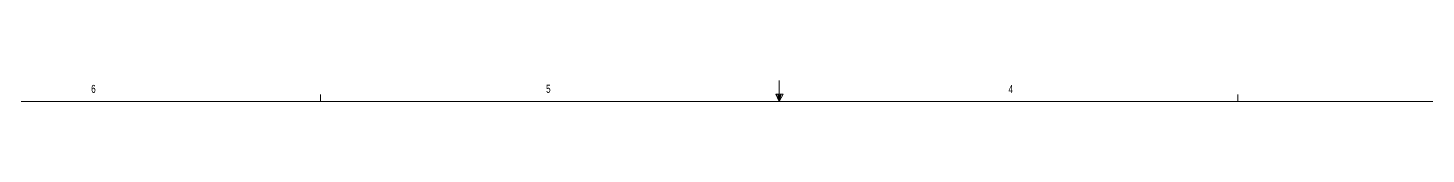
# Model space of a CAD drawing. Header units: inches. Extents: x 0.3 to 45.6, y 0.2 to 33.7.
# Drawn here: x 13.22 to 29.6, y 33.41 to 33.66 of the extents above; entities that cross this region are included whole.
import ezdxf

# ---------------------------------------------------------------- set-up
doc = ezdxf.new("R2010")
doc.units = ezdxf.units.IN
doc.header["$MEASUREMENT"] = 0
doc.styles.add('SLDTEXTSTYLE0', font='TXT', dxfattribs={"width": 0.75})

msp = doc.modelspace()

# ---------------------------------------------------------------- linework, layer by layer
at = {"color": 7, "linetype": 'Continuous', "lineweight": 0}
for p, q in [((22.023, 33.411), (22.023, 33.658)), ((16.648, 33.411), (16.648, 33.495)), ((21.981, 33.496), (22.067, 33.496)), ((22.023, 33.411), (21.981, 33.496)), ((22.023, 33.411), (21.989, 33.496)), ((22.023, 33.411), (22.009, 33.496)), ((22.023, 33.411), (22.036, 33.496)), ((22.023, 33.411), (22.046, 33.496)), ((22.023, 33.411), (22.067, 33.496)), ((27.398, 33.411), (27.398, 33.495)), ((0.523, 33.411), (43.523, 33.411))]:
    msp.add_line(p, q, dxfattribs=at)

# ---------------------------------------------------------------- texts
at = {"color": 7, "linetype": 'Continuous', "lineweight": 0, "char_height": 0.0938, "attachment_point": 1, "style": 'SLDTEXTSTYLE0'}
for s, insert in [('6', (13.96, 33.606)), ('5', (19.291, 33.607)), ('4', (24.709, 33.603))]:
    msp.add_mtext(s, dxfattribs=dict(at, insert=insert))

doc.saveas('drawing.dxf')
